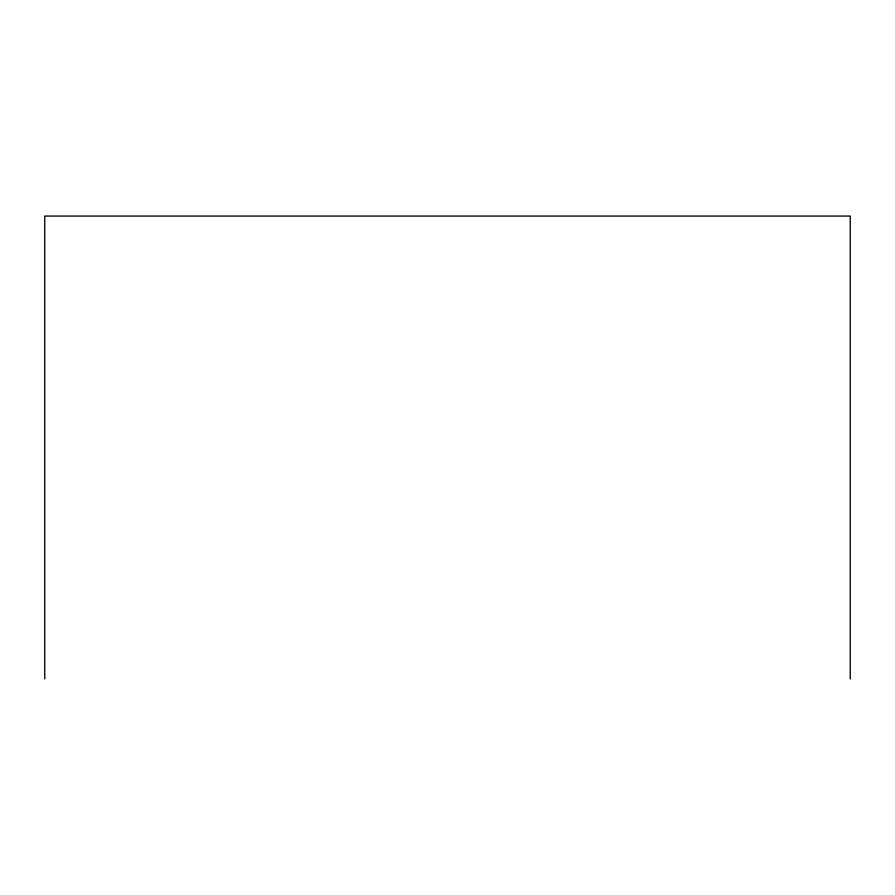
<?xml version="1.0" encoding="UTF-8"?>
<svg xmlns="http://www.w3.org/2000/svg" width="895" height="895" viewBox="0 0 895 895"><rect width="100%" height="100%" fill="white"/><g stroke="black" fill="none" stroke-linecap="round" stroke-linejoin="round"><path stroke-width="1.34" d="M850.25 678.936L850.25 216.064L44.75 216.064L44.75 678.936"/></g></svg>
